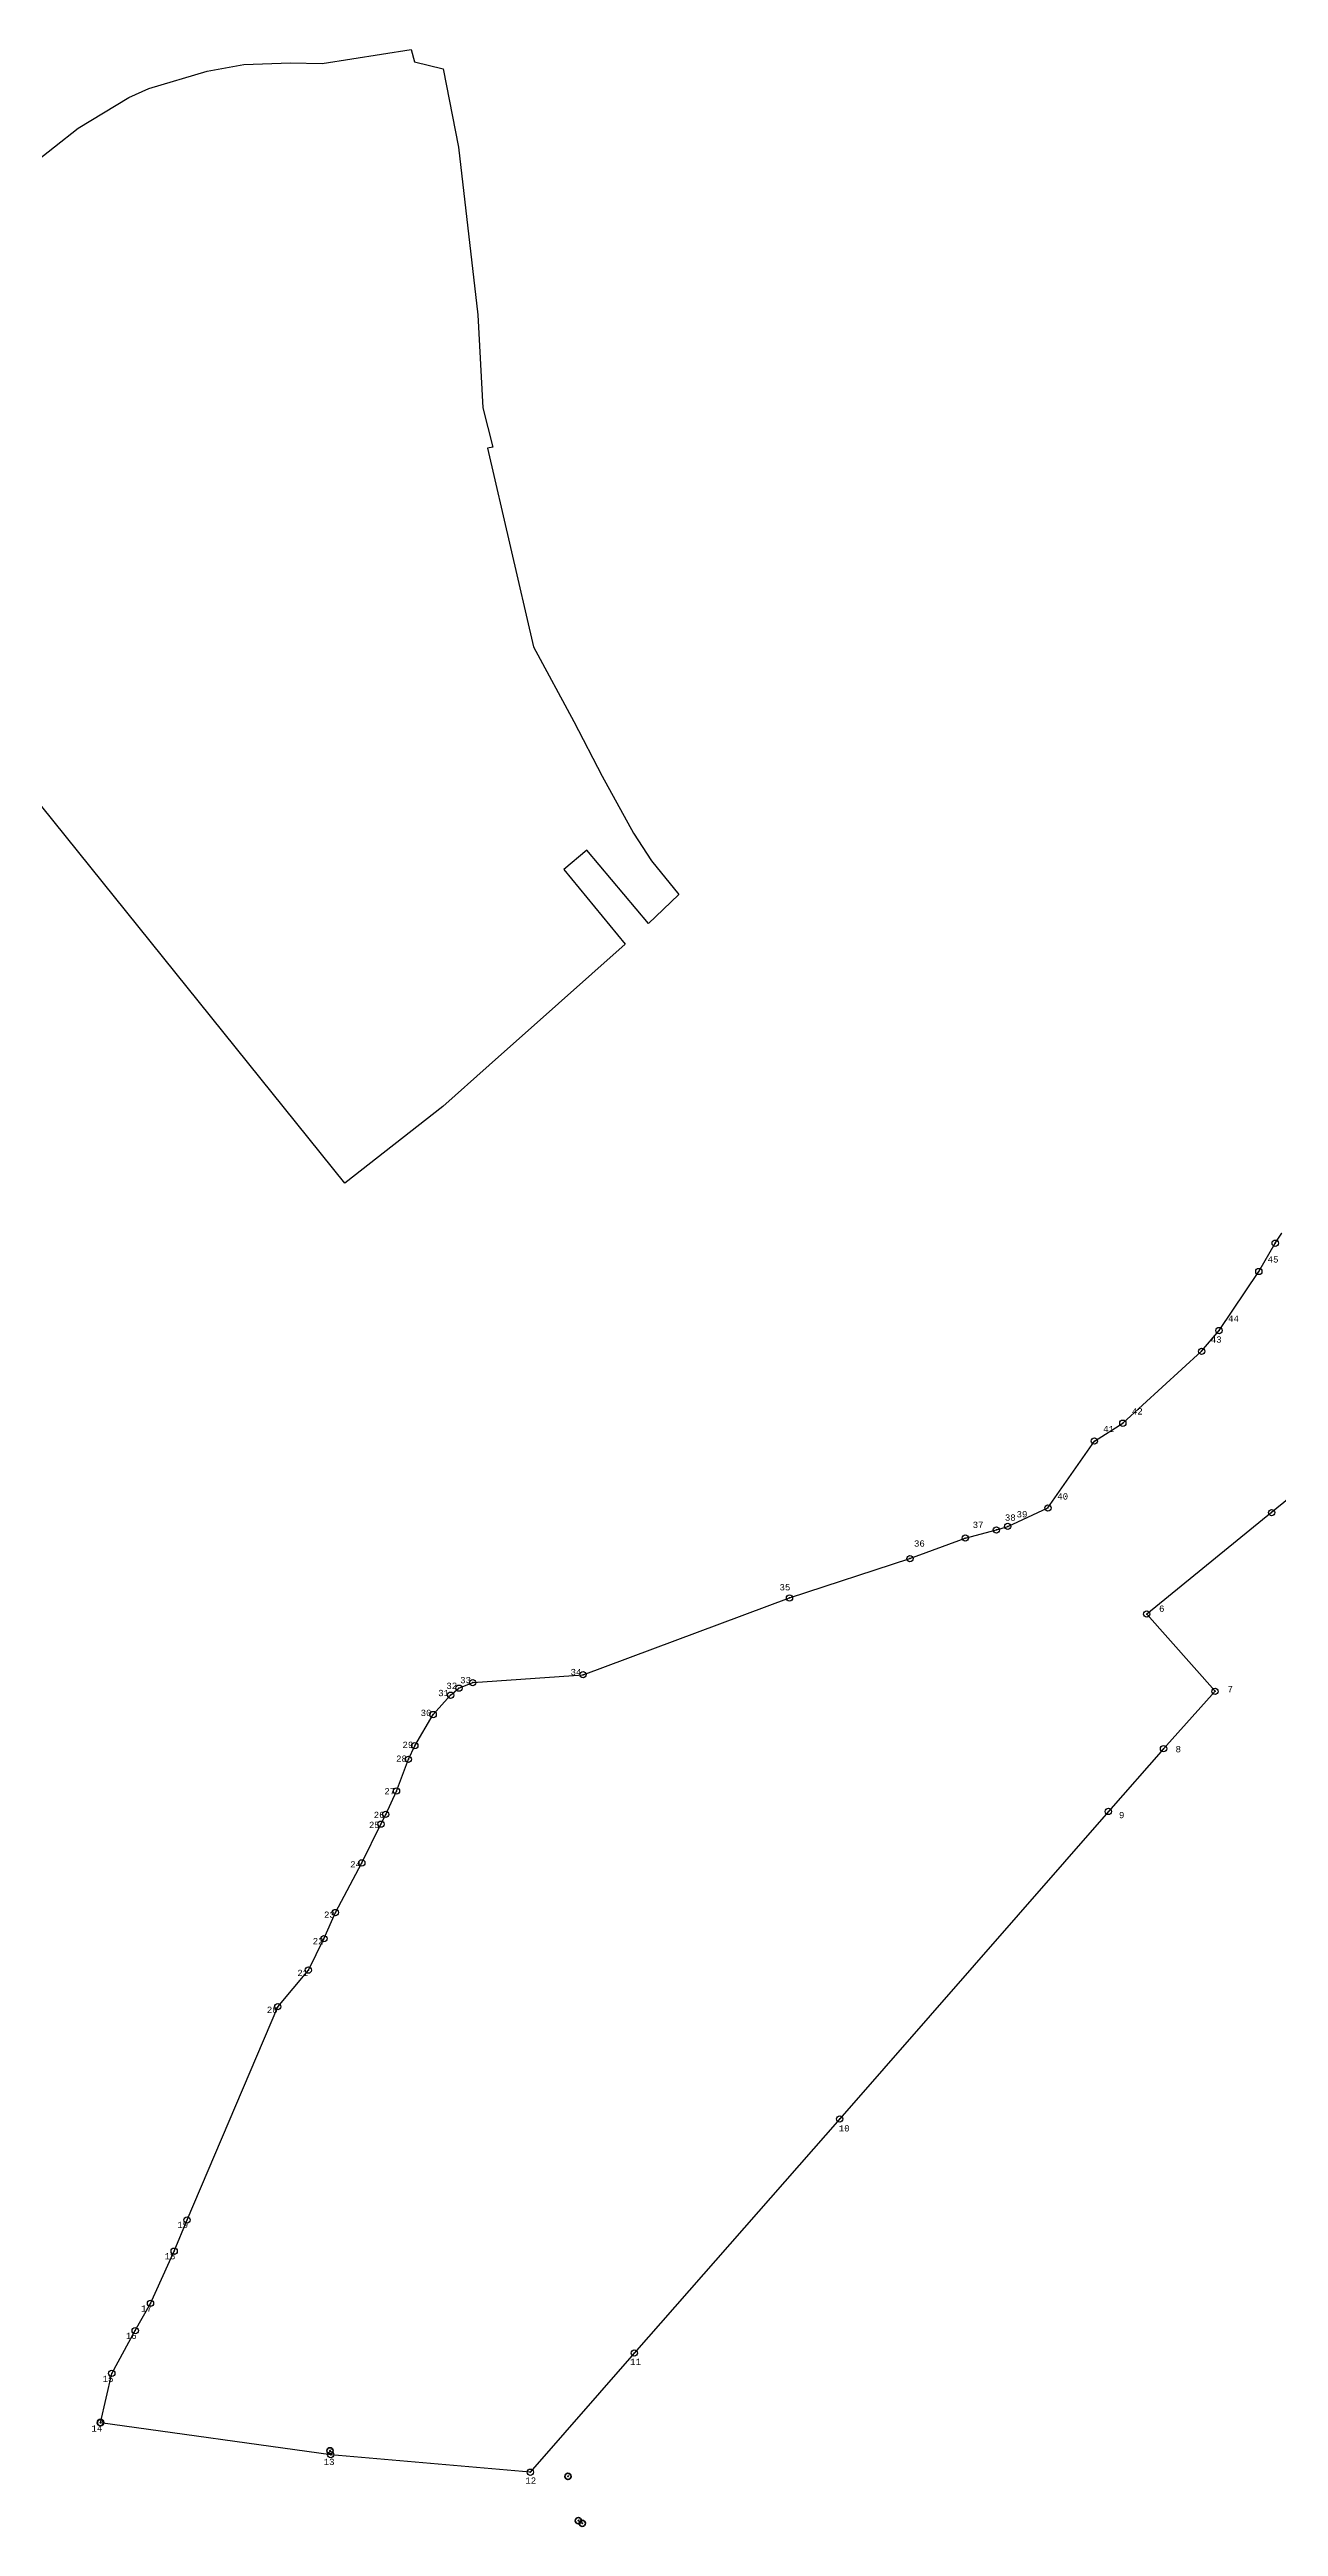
# Model space of a CAD drawing. Header units: millimetres. Extents: x -1 to 2454916, y -469 to 1317781.
# Drawn here: x 610718 to 611208, y 1316794 to 1317781 of the extents above; entities that cross this region are included whole.
import ezdxf

# ---------------------------------------------------------------- set-up
doc = ezdxf.new("R2010")
doc.units = ezdxf.units.MM
doc.header["$PDMODE"] = 32
doc.header["$PDSIZE"] = 2.5
for name, color, linetype in [('CVL_CUADCON_TIT', 1, 'Continuous'), ('CVL_PUNTO', 2, 'Continuous'), ('CVL_PUNTO_NUM', 2, 'Continuous')]:
    doc.layers.add(name, color=color, linetype=linetype)
for name, color, linetype, lineweight in [('EST. .20', 3, 'Continuous', 20), ('Point', 5, 'Continuous', 100), ('Point_Name', 1, 'Continuous', 100)]:
    doc.layers.add(name, color=color, linetype=linetype, lineweight=lineweight)
doc.styles.add('MONOTXT4', font='monotxt4.shx')
doc.styles.get("Standard").update_dxf_attribs({"font": 'arial.ttf'})

msp = doc.modelspace()

# ---------------------------------------------------------------- linework, layer by layer
at = {"layer": 'CVL_CUADCON_TIT', "color": 7, "true_color": 0xffffff}
for points in [[(610710.37, 1317734.59), (610729.18, 1317749.41), (610749.48, 1317761.65), (610757.41, 1317765.28), (610780.7, 1317772.1), (610795.26, 1317774.82), (610813.9, 1317775.49), (610826.51, 1317775.2), (610861.98, 1317780.77), (610863.27, 1317775.88), (610874.72, 1317773.08), (610880.76, 1317741.88), (610888.53, 1317675.18), (610890.56, 1317638.15), (610894.55, 1317622.46), (610892.31, 1317622.08), (610910.69, 1317542.87), (610926.75, 1317513.13), (610938.05, 1317491.44), (610950.53, 1317468.75), (610957.7, 1317457.75), (610968.59, 1317444.25)], [(610968.59, 1317444.25), (610962.35, 1317438.29), (610956.58, 1317432.75), (610932.01, 1317461.99), (610922.75, 1317454.24), (610947.24, 1317424.45), (610920.62, 1317400.88), (610892.96, 1317376.28), (610874.61, 1317359.83), (610835.47, 1317329.28), (610622.84, 1317593.35)]]:
    msp.add_lwpolyline(points, dxfattribs=at)
at = {"layer": 'CVL_CUADCON_TIT'}
msp.add_lwpolyline([(611253.48, 1317237.63), (611204.86, 1317198.11), (611155.07, 1317157.75), (611182.3, 1317126.98), (611161.78, 1317104.1), (611139.81, 1317079.12), (611032.74, 1316956.66), (610950.84, 1316863.45), (610909.39, 1316815.99), (610829.9, 1316822.97), (610738.1, 1316835.68), (610742.63, 1316855.34), (610751.96, 1316872.39), (610758.05, 1316883.22), (610767.49, 1316904.02), (610772.63, 1316916.43), (610808.76, 1317001.38), (610820.96, 1317015.94), (610827.16, 1317028.46), (610831.75, 1317038.87), (610842.28, 1317058.64), (610849.88, 1317074.05), (610851.78, 1317077.96), (610856.09, 1317087.23), (610860.82, 1317099.9), (610863.4, 1317105.29), (610870.69, 1317117.72), (610877.68, 1317125.42), (610880.96, 1317128.21), (610886.46, 1317130.43), (610930.46, 1317133.59), (611012.71, 1317164.13), (611060.7, 1317179.83), (611082.76, 1317187.98), (611095.16, 1317191.22), (611099.7, 1317192.65), (611115.7, 1317200), (611134.21, 1317226.62), (611145.56, 1317233.73), (611176.97, 1317262.36), (611183.89, 1317270.64), (611199.76, 1317294.15), (611206.29, 1317305.41), (611208.9, 1317309.47)], dxfattribs=at)
at = {"layer": 'CVL_PUNTO', "color": 2}
for p in [(611206.29, 1317305.41), (611199.76, 1317294.15), (611176.97, 1317262.36), (611183.89, 1317270.64), (611145.56, 1317233.73), (611134.21, 1317226.62), (611115.7, 1317200), (611204.86, 1317198.11), (611082.76, 1317187.98), (611095.16, 1317191.22), (611099.7, 1317192.65), (611060.7, 1317179.83), (611012.71, 1317164.13), (611155.07, 1317157.75), (610877.68, 1317125.42), (610880.96, 1317128.21), (610886.46, 1317130.43), (610930.46, 1317133.59), (611182.3, 1317126.98), (610870.69, 1317117.72), (610863.4, 1317105.29), (610860.82, 1317099.9), (611161.78, 1317104.1), (610856.09, 1317087.23), (610851.78, 1317077.96), (611139.81, 1317079.12), (610849.88, 1317074.05), (610842.28, 1317058.64), (610831.75, 1317038.87), (610827.16, 1317028.46), (610820.96, 1317015.94), (610808.76, 1317001.38), (611032.74, 1316956.66), (610772.63, 1316916.43), (610767.49, 1316904.02), (610758.05, 1316883.22), (610751.96, 1316872.39), (610950.84, 1316863.45), (610742.63, 1316855.34), (610738.1, 1316835.68), (610829.9, 1316822.97), (610909.39, 1316815.99)]:
    msp.add_point(p, dxfattribs=at)
at = {"layer": 'EST. .20', "color": 7, "linetype": 'Continuous', "flags": 128}
for points in [[(610909.39, 1316815.99), (610829.9, 1316822.97), (610738.1, 1316835.68), (610742.63, 1316855.34), (610751.96, 1316872.39), (610758.05, 1316883.22), (610767.49, 1316904.02), (610772.63, 1316916.43), (610808.76, 1317001.38), (610820.96, 1317015.94), (610827.16, 1317028.46), (610831.75, 1317038.87), (610842.28, 1317058.64), (610849.88, 1317074.05), (610851.78, 1317077.96), (610856.09, 1317087.23), (610860.82, 1317099.9), (610863.4, 1317105.29), (610870.69, 1317117.72), (610877.68, 1317125.42), (610880.96, 1317128.21), (610886.46, 1317130.43), (610886.46, 1317130.43), (610930.46, 1317133.59), (611012.71, 1317164.13), (611060.7, 1317179.83), (611082.76, 1317187.98), (611095.16, 1317191.22), (611099.7, 1317192.65), (611115.7, 1317200), (611134.21, 1317226.62), (611145.56, 1317233.73), (611176.97, 1317262.36), (611183.89, 1317270.64), (611199.76, 1317294.15), (611206.29, 1317305.41), (611208.9, 1317309.47)], [(611253.48, 1317237.63), (611204.86, 1317198.11), (611155.07, 1317157.75), (611182.3, 1317126.98), (611161.78, 1317104.1), (611139.81, 1317079.12), (611032.74, 1316956.66), (610950.84, 1316863.45), (610909.39, 1316815.99)]]:
    msp.add_lwpolyline(points, dxfattribs=at)
at = {"layer": 'Point', "color": 2}
for p in [(610738.1, 1316835.68, 32.65), (610738.15, 1316835.77, 32.81), (610829.62, 1316824.51, 29.81), (610924.44, 1316814.33, 22.82), (610928.58, 1316796.66, 25.01), (610930.12, 1316795.64, 24.74)]:
    msp.add_point(p, dxfattribs=at)

# ---------------------------------------------------------------- texts
at = {"layer": 'CVL_PUNTO_NUM', "color": 2, "style": 'MONOTXT4'}
for s, p in [('45', (611203.27, 1317297.72)), ('44', (611187.5, 1317274.11)), ('43', (611180.6, 1317265.8)), ('42', (611149.16, 1317237.2)), ('41', (611137.74, 1317230.17)), ('40', (611119.43, 1317203.33)), ('37', (611085.71, 1317192.02)), ('38', (611098.54, 1317194.9)), ('39', (611103.2, 1317196.22)), ('36', (611062.31, 1317184.57)), ('35', (611008.73, 1317167.15)), ('6', (611159.99, 1317158.63)), ('34', (610925.46, 1317133.39)), ('31', (610872.7, 1317125.04)), ('32', (610875.96, 1317127.9)), ('33', (610881.47, 1317130.18)), ('7', (611187.28, 1317126.56)), ('30', (610865.72, 1317117.13)), ('29', (610858.48, 1317104.4)), ('28', (610855.93, 1317098.89)), ('8', (611166.57, 1317102.67)), ('27', (610851.26, 1317085.93)), ('26', (610847, 1317076.48)), ('9', (611144.02, 1317076.44)), ('25', (610845.12, 1317072.5)), ('24', (610837.62, 1317056.82)), ('23', (610827.21, 1317036.76)), ('22', (610822.69, 1317026.22)), ('21', (610816.56, 1317013.55)), ('20', (610804.43, 1316998.89)), ('10', (611032.36, 1316951.68)), ('19', (610768.74, 1316913.28)), ('18', (610763.66, 1316900.8)), ('17', (610754.3, 1316879.91)), ('16', (610748.24, 1316869.04)), ('11', (610949.2, 1316858.72)), ('15', (610738.97, 1316851.93)), ('14', (610734.53, 1316832.18)), ('13', (610827.07, 1316818.85)), ('12', (610907.43, 1316811.39))]:
    msp.add_text(s, height=2.5, dxfattribs=at).set_placement(p)
at = {"layer": 'Point_Name', "color": 2}
for s, p in [('p6', (610738.1, 1316835.93, -104.52)), ('p5', (610738.15, 1316836.02, -104.52)), ('p4', (610829.62, 1316824.76, -104.52)), ('p1', (610924.44, 1316814.58, -104.52)), ('p2', (610928.58, 1316796.91, -104.52)), ('p3', (610930.12, 1316795.89, -104.52))]:
    msp.add_text(s, height=0.5, dxfattribs=at).set_placement(p)

doc.saveas('drawing.dxf')
